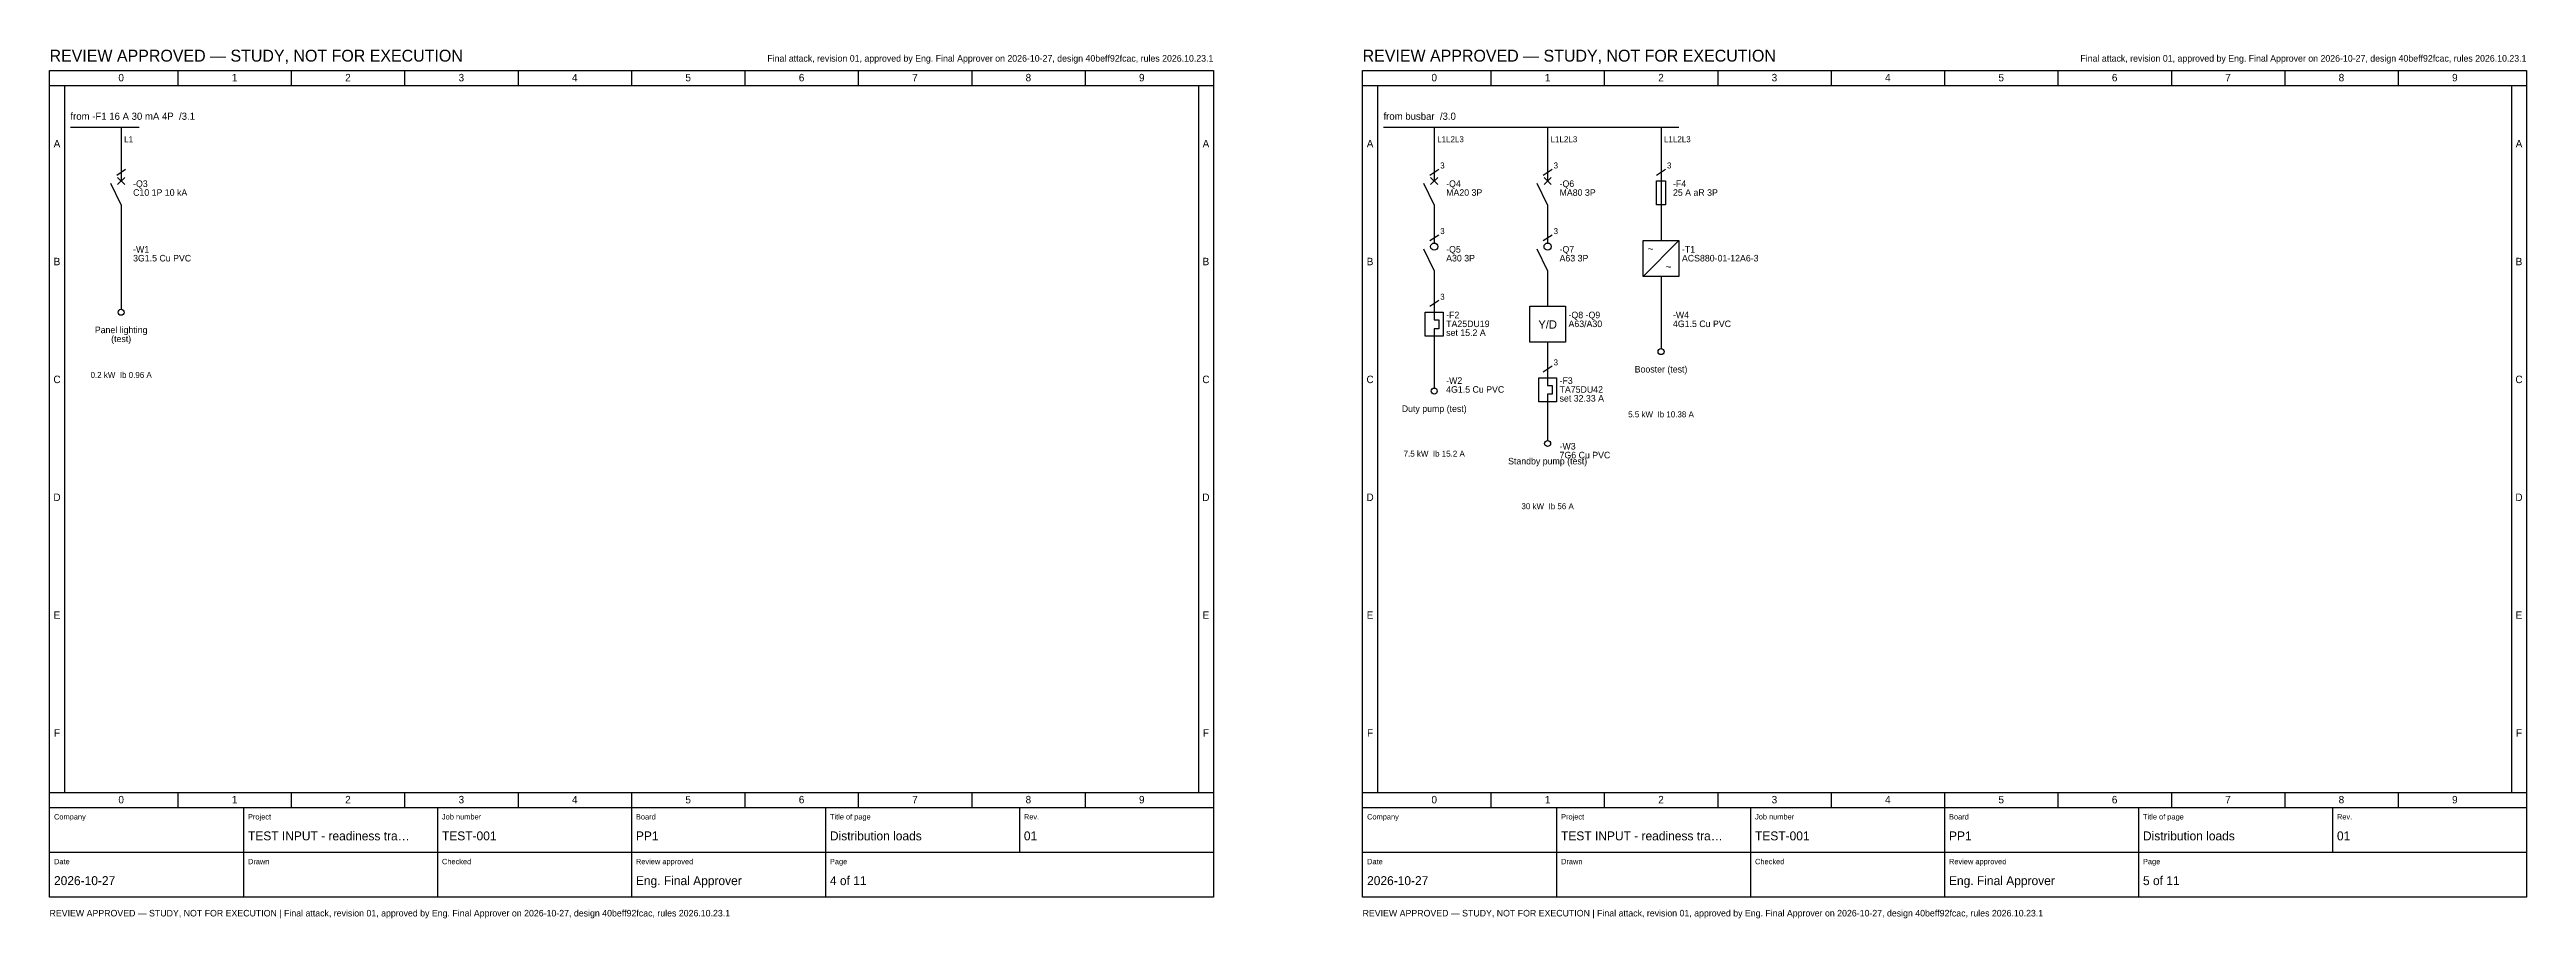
# Model space of a CAD drawing. Header units: millimetres. Extents: x 20 to 4810, y 3 to 294.
# Drawn here: x 1340 to 2170, y 3 to 294 of the extents above; entities that cross this region are included whole.
import ezdxf
from ezdxf.enums import TextEntityAlignment as Align

# ---------------------------------------------------------------- set-up
doc = ezdxf.new("R2010")
doc.units = ezdxf.units.MM
for name, color, linetype in [('FRAME', 7, 'CONTINUOUS'), ('SYMBOLS', 7, 'CONTINUOUS'), ('TEXT', 7, 'CONTINUOUS')]:
    doc.layers.add(name, color=color, linetype=linetype)

msp = doc.modelspace()

# ---------------------------------------------------------------- linework, layer by layer
at = {"layer": 'FRAME'}
for points in [[(1340, 287), (1730, 287), (1730, 10), (1340, 10)], [(1780, 287), (2170, 287), (2170, 10), (1780, 10)], [(1878.5, 250), (1881.5, 250), (1881.5, 242), (1878.5, 242)], [(1874, 230), (1886, 230), (1886, 218), (1874, 218)], [(1836, 208), (1848, 208), (1848, 196), (1836, 196)], [(1801, 206), (1807, 206), (1807, 198), (1801, 198)], [(1839, 184), (1845, 184), (1845, 176), (1839, 176)]]:
    msp.add_lwpolyline(points, close=True, dxfattribs=at)
at = {"layer": 'SYMBOLS'}
for p, q in [((1383, 287), (1383, 282)), ((1421, 287), (1421, 282)), ((1459, 287), (1459, 282)), ((1497, 287), (1497, 282)), ((1535, 287), (1535, 282)), ((1573, 287), (1573, 282)), ((1611, 287), (1611, 282)), ((1649, 287), (1649, 282)), ((1687, 287), (1687, 282)), ((1823, 287), (1823, 282)), ((1861, 287), (1861, 282)), ((1899, 287), (1899, 282)), ((1937, 287), (1937, 282)), ((1975, 287), (1975, 282)), ((2013, 287), (2013, 282)), ((2051, 287), (2051, 282)), ((2089, 287), (2089, 282)), ((2127, 287), (2127, 282)), ((1340, 282), (1730, 282)), ((1345, 282), (1345, 45)), ((1725, 282), (1725, 45)), ((1780, 282), (2170, 282)), ((1785, 282), (1785, 45)), ((2165, 282), (2165, 45)), ((1347, 268), (1370, 268)), ((1364, 268), (1364, 256)), ((1787, 268), (1886, 268)), ((1804, 268), (1804, 256)), ((1842, 268), (1842, 256)), ((1880, 268), (1880, 256)), ((1364, 242), (1360.5, 249.2)), ((1362.5, 252), (1365.5, 254)), ((1362.8, 251.2), (1365.2, 248.8)), ((1362.8, 248.8), (1365.2, 251.2)), ((1364, 256), (1364, 250)), ((1804, 242), (1800.5, 249.2)), ((1802.5, 252), (1805.5, 254)), ((1802.8, 251.2), (1805.2, 248.8)), ((1802.8, 248.8), (1805.2, 251.2)), ((1804, 256), (1804, 250)), ((1842, 242), (1838.5, 249.2)), ((1840.5, 252), (1843.5, 254)), ((1840.8, 251.2), (1843.2, 248.8)), ((1840.8, 248.8), (1843.2, 251.2)), ((1842, 256), (1842, 250)), ((1878.5, 252), (1881.5, 254)), ((1880, 256), (1880, 236)), ((1364, 242), (1364, 236)), ((1804, 242), (1804, 236)), ((1842, 242), (1842, 236)), ((1364, 236), (1364, 207)), ((1804, 236), (1804, 234)), ((1804, 234), (1804, 229.2)), ((1842, 236), (1842, 234)), ((1842, 234), (1842, 229.2)), ((1880, 236), (1880, 234)), ((1880, 234), (1880, 230)), ((1804, 220), (1800.5, 227.2)), ((1802.5, 230), (1805.5, 232)), ((1842, 220), (1838.5, 227.2)), ((1840.5, 230), (1843.5, 232)), ((1874, 218), (1886, 230)), ((1804, 220), (1804, 214)), ((1842, 220), (1842, 214)), ((1880, 218), (1880, 214)), ((1802.5, 208), (1805.5, 210)), ((1804, 214), (1804, 212)), ((1804, 212), (1804, 206)), ((1842, 214), (1842, 212)), ((1842, 212), (1842, 208)), ((1880, 214), (1880, 193.8)), ((1804, 206), (1804, 203.5)), ((1804, 203.5), (1805.5, 203.5)), ((1805.5, 200.5), (1804, 200.5)), ((1804, 200.5), (1804, 192)), ((1805.5, 203.5), (1805.5, 200.5)), ((1804, 192), (1804, 180.6)), ((1842, 196), (1842, 192)), ((1842, 192), (1842, 190)), ((1840.5, 186), (1843.5, 188)), ((1842, 190), (1842, 184)), ((1842, 184), (1842, 181.5)), ((1842, 181.5), (1843.5, 181.5)), ((1843.5, 178.5), (1842, 178.5)), ((1842, 178.5), (1842, 170)), ((1843.5, 181.5), (1843.5, 178.5)), ((1842, 170), (1842, 163)), ((1340, 45), (1730, 45)), ((1383, 45), (1383, 40)), ((1421, 45), (1421, 40)), ((1459, 45), (1459, 40)), ((1497, 45), (1497, 40)), ((1535, 45), (1535, 40)), ((1573, 45), (1573, 40)), ((1611, 45), (1611, 40)), ((1649, 45), (1649, 40)), ((1687, 45), (1687, 40)), ((1780, 45), (2170, 45)), ((1823, 45), (1823, 40)), ((1861, 45), (1861, 40)), ((1899, 45), (1899, 40)), ((1937, 45), (1937, 40)), ((1975, 45), (1975, 40)), ((2013, 45), (2013, 40)), ((2051, 45), (2051, 40)), ((2089, 45), (2089, 40)), ((2127, 45), (2127, 40)), ((1340, 40), (1730, 40)), ((1405, 40), (1405, 25)), ((1470, 40), (1470, 25)), ((1535, 40), (1535, 25)), ((1600, 40), (1600, 25)), ((1665, 40), (1665, 25)), ((1780, 40), (2170, 40)), ((1845, 40), (1845, 25)), ((1910, 40), (1910, 25)), ((1975, 40), (1975, 25)), ((2040, 40), (2040, 25)), ((2105, 40), (2105, 25)), ((1340, 25), (1730, 25)), ((1405, 25), (1405, 10)), ((1470, 25), (1470, 10)), ((1535, 25), (1535, 10)), ((1600, 25), (1600, 10)), ((1780, 25), (2170, 25)), ((1845, 25), (1845, 10)), ((1910, 25), (1910, 10)), ((1975, 25), (1975, 10)), ((2040, 25), (2040, 10))]:
    msp.add_line(p, q, dxfattribs=at)
for centre, radius in [((1804, 228), 1.2), ((1842, 228), 1.2), ((1364, 206), 1), ((1880, 192.8), 1), ((1804, 179.6), 1), ((1842, 162), 1)]:
    msp.add_circle(centre, radius, dxfattribs=at)

# ---------------------------------------------------------------- texts
at = {"layer": 'TEXT'}
for s, height, p in [('REVIEW APPROVED — STUDY, NOT FOR EXECUTION', 4, (1340, 290)), ('REVIEW APPROVED — STUDY, NOT FOR EXECUTION', 4, (1780, 290)), ('from -F1 16 A 30 mA 4P  /3.1', 2.4, (1347, 270.5)), ('from busbar  /3.0', 2.4, (1787, 270.5)), ('L1', 2, (1365, 263)), ('L1L2L3', 2, (1805, 263)), ('L1L2L3', 2, (1843, 263)), ('L1L2L3', 2, (1881, 263)), ('-Q3', 2.2, (1368, 248)), ('3', 2, (1806, 254.2)), ('-Q4', 2.2, (1808, 248)), ('3', 2, (1844, 254.2)), ('-Q6', 2.2, (1846, 248)), ('3', 2, (1882, 254.2)), ('-F4', 2.2, (1884, 248)), ('C10 1P 10 kA', 2.2, (1368, 245.03)), ('MA20 3P', 2.2, (1808, 245.03)), ('MA80 3P', 2.2, (1846, 245.03)), ('25 A aR 3P', 2.2, (1884, 245.03)), ('3', 2, (1806, 232.2)), ('3', 2, (1844, 232.2)), ('3G1.5 Cu PVC', 2.2, (1368, 223.03)), ('-W1', 2.2, (1368, 226)), ('A30 3P', 2.2, (1808, 223.03)), ('-Q5', 2.2, (1808, 226)), ('A63 3P', 2.2, (1846, 223.03)), ('-Q7', 2.2, (1846, 226)), ('~', 2.5, (1875.5, 226)), ('ACS880-01-12A6-3', 2.2, (1887, 223.03)), ('-T1', 2.2, (1887, 226)), ('~', 2.5, (1881.5, 220)), ('3', 2, (1806, 210.2)), ('TA25DU19', 2.2, (1808, 201.03)), ('set 15.2 A', 2.2, (1808, 198.06)), ('-F2', 2.2, (1808, 204)), ('A63/A30', 2.2, (1849, 201.03)), ('-Q8 -Q9', 2.2, (1849, 204)), ('4G1.5 Cu PVC', 2.2, (1884, 201.03)), ('-W4', 2.2, (1884, 204)), ('-W2', 2.2, (1808, 182)), ('3', 2, (1844, 188.2)), ('-F3', 2.2, (1846, 182)), ('4G1.5 Cu PVC', 2.2, (1808, 179.03)), ('TA75DU42', 2.2, (1846, 179.03)), ('set 32.33 A', 2.2, (1846, 176.06)), ('-W3', 2.2, (1846, 160)), ('7G6 Cu PVC', 2.2, (1846, 157.03)), ('Company', 1.8, (1341.5, 36)), ('Project', 1.8, (1406.5, 36)), ('Job number', 1.8, (1471.5, 36)), ('Board', 1.8, (1536.5, 36)), ('Title of page', 1.8, (1601.5, 36)), ('Rev.', 1.8, (1666.5, 36)), ('Company', 1.8, (1781.5, 36)), ('Project', 1.8, (1846.5, 36)), ('Job number', 1.8, (1911.5, 36)), ('Board', 1.8, (1976.5, 36)), ('Title of page', 1.8, (2041.5, 36)), ('Rev.', 1.8, (2106.5, 36)), ('TEST INPUT - readiness tra…', 3, (1406.5, 29)), ('TEST-001', 3, (1471.5, 29)), ('PP1', 3, (1536.5, 29)), ('Distribution loads', 3, (1601.5, 29)), ('01', 3, (1666.5, 29)), ('TEST INPUT - readiness tra…', 3, (1846.5, 29)), ('TEST-001', 3, (1911.5, 29)), ('PP1', 3, (1976.5, 29)), ('Distribution loads', 3, (2041.5, 29)), ('01', 3, (2106.5, 29)), ('Date', 1.8, (1341.5, 21)), ('2026-10-27', 3, (1341.5, 14)), ('Drawn', 1.8, (1406.5, 21)), ('Checked', 1.8, (1471.5, 21)), ('Review approved', 1.8, (1536.5, 21)), ('Eng. Final Approver', 3, (1536.5, 14)), ('4 of 11', 3, (1601.5, 14)), ('Page', 1.8, (1601.5, 21)), ('Date', 1.8, (1781.5, 21)), ('2026-10-27', 3, (1781.5, 14)), ('Drawn', 1.8, (1846.5, 21)), ('Checked', 1.8, (1911.5, 21)), ('Review approved', 1.8, (1976.5, 21)), ('Eng. Final Approver', 3, (1976.5, 14)), ('5 of 11', 3, (2041.5, 14)), ('Page', 1.8, (2041.5, 21)), ('REVIEW APPROVED — STUDY, NOT FOR EXECUTION | Final attack, revision 01, approved by Eng. Final Approver on 2026-10-27, design 40beff92fcac, rules 2026.10.23.1', 2.2, (1340, 3.5)), ('REVIEW APPROVED — STUDY, NOT FOR EXECUTION | Final attack, revision 01, approved by Eng. Final Approver on 2026-10-27, design 40beff92fcac, rules 2026.10.23.1', 2.2, (1780, 3.5))]:
    msp.add_text(s, height=height, dxfattribs=at).set_placement(p)
for p in [(1730, 290), (2170, 290)]:
    msp.add_text('Final attack, revision 01, approved by Eng. Final Approver on 2026-10-27, design 40beff92fcac, rules 2026.10.23.1', height=2.2, dxfattribs=at).set_placement(p, align=Align.RIGHT)
for s, height, p in [('0', 2.5, (1364, 283.4)), ('1', 2.5, (1402, 283.4)), ('2', 2.5, (1440, 283.4)), ('3', 2.5, (1478, 283.4)), ('4', 2.5, (1516, 283.4)), ('5', 2.5, (1554, 283.4)), ('6', 2.5, (1592, 283.4)), ('7', 2.5, (1630, 283.4)), ('8', 2.5, (1668, 283.4)), ('9', 2.5, (1706, 283.4)), ('0', 2.5, (1804, 283.4)), ('1', 2.5, (1842, 283.4)), ('2', 2.5, (1880, 283.4)), ('3', 2.5, (1918, 283.4)), ('4', 2.5, (1956, 283.4)), ('5', 2.5, (1994, 283.4)), ('6', 2.5, (2032, 283.4)), ('7', 2.5, (2070, 283.4)), ('8', 2.5, (2108, 283.4)), ('9', 2.5, (2146, 283.4)), ('A', 2.5, (1342.5, 261.25)), ('A', 2.5, (1727.5, 261.25)), ('A', 2.5, (1782.5, 261.25)), ('A', 2.5, (2167.5, 261.25)), ('B', 2.5, (1342.5, 221.75)), ('B', 2.5, (1727.5, 221.75)), ('B', 2.5, (1782.5, 221.75)), ('B', 2.5, (2167.5, 221.75)), ('Panel lighting', 2.2, (1364, 199)), ('Y/D', 2.8, (1842, 200.5)), ('(test)', 2.2, (1364, 196)), ('C', 2.5, (1342.5, 182.25)), ('0.2 kW  Ib 0.96 A', 2, (1364, 184)), ('C', 2.5, (1727.5, 182.25)), ('C', 2.5, (1782.5, 182.25)), ('Booster (test)', 2.2, (1880, 185.8)), ('C', 2.5, (2167.5, 182.25)), ('Duty pump (test)', 2.2, (1804, 172.6)), ('5.5 kW  Ib 10.38 A', 2, (1880, 170.8)), ('7.5 kW  Ib 15.2 A', 2, (1804, 157.6)), ('Standby pump (test)', 2.2, (1842, 155)), ('D', 2.5, (1342.5, 142.75)), ('D', 2.5, (1727.5, 142.75)), ('D', 2.5, (1782.5, 142.75)), ('30 kW  Ib 56 A', 2, (1842, 140)), ('D', 2.5, (2167.5, 142.75)), ('E', 2.5, (1342.5, 103.25)), ('E', 2.5, (1727.5, 103.25)), ('E', 2.5, (1782.5, 103.25)), ('E', 2.5, (2167.5, 103.25)), ('F', 2.5, (1342.5, 63.75)), ('F', 2.5, (1727.5, 63.75)), ('F', 2.5, (1782.5, 63.75)), ('F', 2.5, (2167.5, 63.75)), ('0', 2.5, (1364, 41.4)), ('1', 2.5, (1402, 41.4)), ('2', 2.5, (1440, 41.4)), ('3', 2.5, (1478, 41.4)), ('4', 2.5, (1516, 41.4)), ('5', 2.5, (1554, 41.4)), ('6', 2.5, (1592, 41.4)), ('7', 2.5, (1630, 41.4)), ('8', 2.5, (1668, 41.4)), ('9', 2.5, (1706, 41.4)), ('0', 2.5, (1804, 41.4)), ('1', 2.5, (1842, 41.4)), ('2', 2.5, (1880, 41.4)), ('3', 2.5, (1918, 41.4)), ('4', 2.5, (1956, 41.4)), ('5', 2.5, (1994, 41.4)), ('6', 2.5, (2032, 41.4)), ('7', 2.5, (2070, 41.4)), ('8', 2.5, (2108, 41.4)), ('9', 2.5, (2146, 41.4))]:
    msp.add_text(s, height=height, dxfattribs=at).set_placement(p, align=Align.CENTER)

doc.saveas('drawing.dxf')
